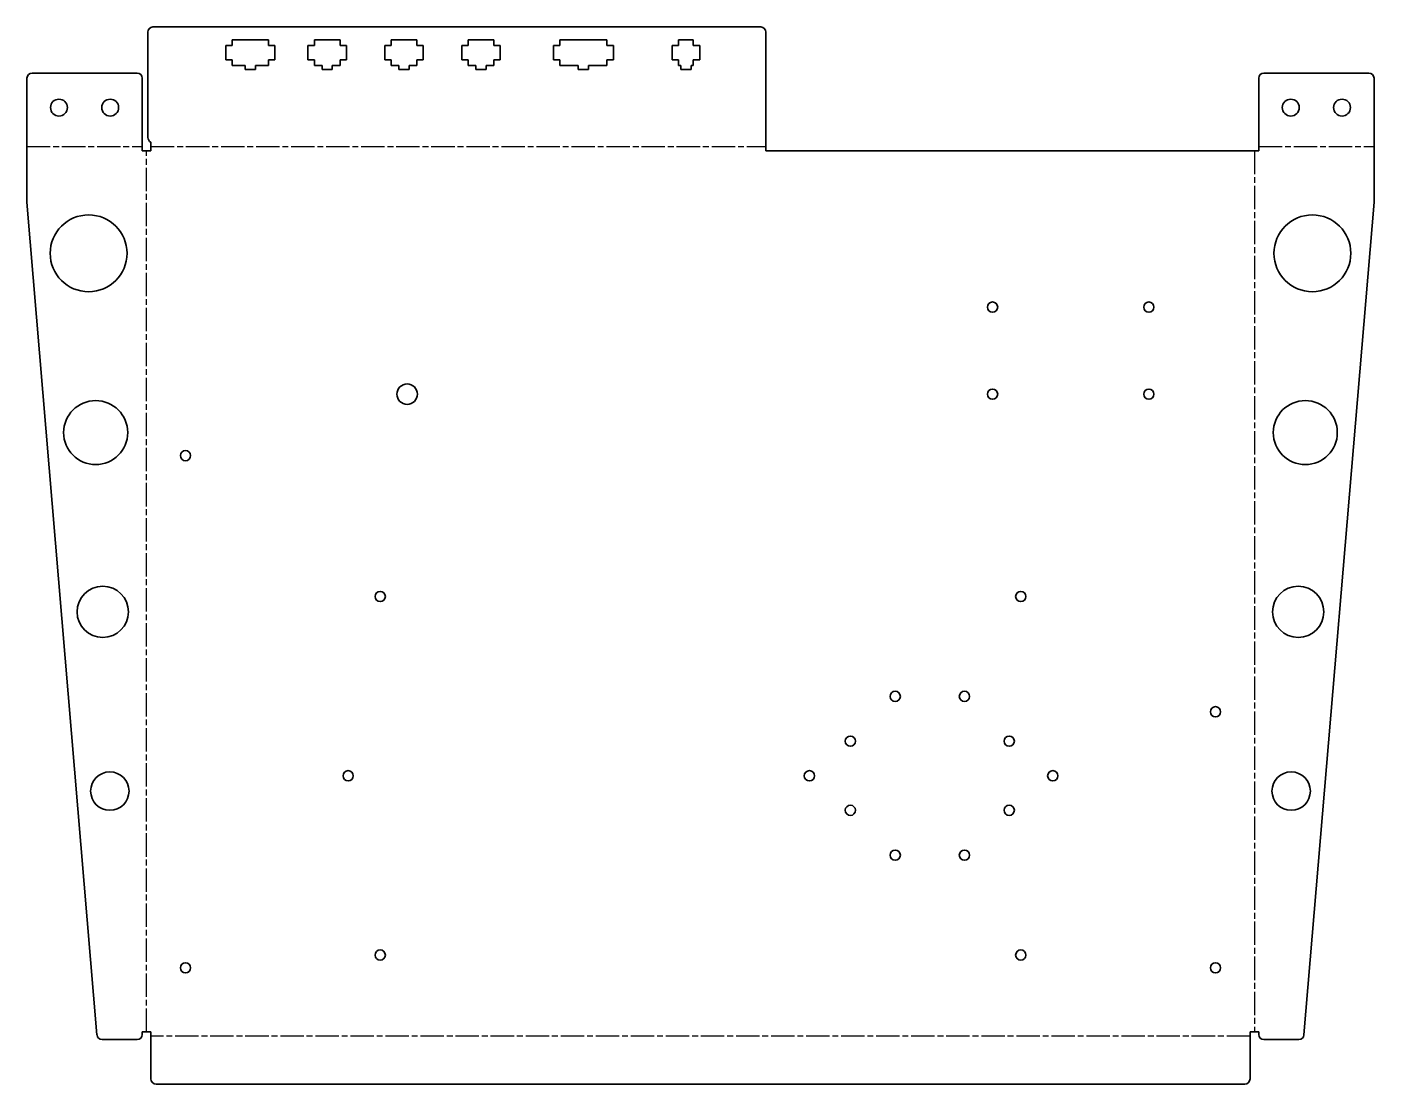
# Model space of a CAD drawing. Header units: inches. Extents: x 0 to 526, y 0 to 413.
import ezdxf

# ---------------------------------------------------------------- set-up
doc = ezdxf.new("R2010")
doc.units = ezdxf.units.IN
doc.header["$MEASUREMENT"] = 0
doc.linetypes.add('Chain', pattern=[13.68, 9.12, -1.14, 2.28, -1.14])
doc.layers.add('Bend Centerline (ANSI)', color=7, linetype='Chain', lineweight=25)
doc.layers.add('Visible (ANSI)', color=7, linetype='Continuous', lineweight=35)

# ---------------------------------------------------------------- blocks, each defined once
blk = doc.blocks.new('BCR-V006-BCR001_Sheet_2_BCR-V006-BCR001')
at = {"layer": 'Bend Centerline (ANSI)'}
for p, q in [((-262.89, 159.7), (-217.89, 159.7)), ((-216.2, -186), (-216.2, 158)), ((-214.5, 159.7), (25.5, 159.7)), ((216.2, 158), (216.2, -186)), ((217.89, 159.7), (262.89, 159.7)), ((214.5, -187.7), (-214.5, -187.7))]:
    blk.add_line(p, q, dxfattribs=at)
at = {"layer": 'Visible (ANSI)'}
for p, q in [((-213.7, 206.39), (23.5, 206.39)), ((-215.7, 163.23), (-215.7, 204.39)), ((-182.8, 201.39), (-168.6, 201.39)), ((-182.8, 199.19), (-182.8, 201.39)), ((-168.6, 201.39), (-168.6, 199.19)), ((-150.7, 201.39), (-140.7, 201.39)), ((-150.7, 199.19), (-150.7, 201.39)), ((-140.7, 201.39), (-140.7, 199.19)), ((-120.7, 201.39), (-110.7, 201.39)), ((-120.7, 199.19), (-120.7, 201.39)), ((-110.7, 201.39), (-110.7, 199.19)), ((-90.7, 201.39), (-80.7, 201.39)), ((-90.7, 199.19), (-90.7, 201.39)), ((-80.7, 201.39), (-80.7, 199.19)), ((-54.9, 201.39), (-36.5, 201.39)), ((-54.9, 199.19), (-54.9, 201.39)), ((-36.5, 201.39), (-36.5, 199.19)), ((-8.6, 199.19), (-8.6, 201.39)), ((-8.6, 201.39), (-2.8, 201.39)), ((-2.8, 201.39), (-2.8, 199.19)), ((25.5, 158), (25.5, 204.39)), ((-185.3, 199.19), (-182.8, 199.19)), ((-185.3, 193.59), (-185.3, 199.19)), ((-168.6, 199.19), (-166.1, 199.19)), ((-166.1, 199.19), (-166.1, 193.59)), ((-153.2, 199.19), (-150.7, 199.19)), ((-153.2, 193.59), (-153.2, 199.19)), ((-140.7, 199.19), (-138.2, 199.19)), ((-138.2, 199.19), (-138.2, 193.59)), ((-123.2, 199.19), (-120.7, 199.19)), ((-123.2, 193.59), (-123.2, 199.19)), ((-110.7, 199.19), (-108.2, 199.19)), ((-108.2, 199.19), (-108.2, 193.59)), ((-93.2, 199.19), (-90.7, 199.19)), ((-93.2, 193.59), (-93.2, 199.19)), ((-80.7, 199.19), (-78.2, 199.19)), ((-78.2, 199.19), (-78.2, 193.59)), ((-57.4, 199.19), (-54.9, 199.19)), ((-57.4, 193.59), (-57.4, 199.19)), ((-36.5, 199.19), (-34, 199.19)), ((-34, 199.19), (-34, 193.59)), ((-11.1, 199.19), (-8.6, 199.19)), ((-11.1, 193.59), (-11.1, 199.19)), ((-2.8, 199.19), (-0.3, 199.19)), ((-0.3, 199.19), (-0.3, 193.59)), ((-182.8, 193.59), (-185.3, 193.59)), ((-182.8, 191.39), (-182.8, 193.59)), ((-177.7, 191.39), (-182.8, 191.39)), ((-177.7, 189.79), (-177.7, 191.39)), ((-173.7, 189.79), (-177.7, 189.79)), ((-173.7, 191.39), (-173.7, 189.79)), ((-168.6, 191.39), (-173.7, 191.39)), ((-166.1, 193.59), (-168.6, 193.59)), ((-168.6, 193.59), (-168.6, 191.39)), ((-150.7, 193.59), (-153.2, 193.59)), ((-150.7, 191.39), (-150.7, 193.59)), ((-147.7, 191.39), (-150.7, 191.39)), ((-147.7, 189.79), (-147.7, 191.39)), ((-143.7, 189.79), (-147.7, 189.79)), ((-143.7, 191.39), (-143.7, 189.79)), ((-140.7, 191.39), (-143.7, 191.39)), ((-138.2, 193.59), (-140.7, 193.59)), ((-140.7, 193.59), (-140.7, 191.39)), ((-120.7, 193.59), (-123.2, 193.59)), ((-120.7, 191.39), (-120.7, 193.59)), ((-117.7, 191.39), (-120.7, 191.39)), ((-117.7, 189.79), (-117.7, 191.39)), ((-113.7, 189.79), (-117.7, 189.79)), ((-113.7, 191.39), (-113.7, 189.79)), ((-110.7, 191.39), (-113.7, 191.39)), ((-108.2, 193.59), (-110.7, 193.59)), ((-110.7, 193.59), (-110.7, 191.39)), ((-90.7, 193.59), (-93.2, 193.59)), ((-90.7, 191.39), (-90.7, 193.59)), ((-87.7, 191.39), (-90.7, 191.39)), ((-87.7, 189.79), (-87.7, 191.39)), ((-83.7, 189.79), (-87.7, 189.79)), ((-83.7, 191.39), (-83.7, 189.79)), ((-80.7, 191.39), (-83.7, 191.39)), ((-78.2, 193.59), (-80.7, 193.59)), ((-80.7, 193.59), (-80.7, 191.39)), ((-54.9, 193.59), (-57.4, 193.59)), ((-54.9, 191.39), (-54.9, 193.59)), ((-47.7, 191.39), (-54.9, 191.39)), ((-47.7, 189.79), (-47.7, 191.39)), ((-43.7, 189.79), (-47.7, 189.79)), ((-43.7, 191.39), (-43.7, 189.79)), ((-36.5, 191.39), (-43.7, 191.39)), ((-34, 193.59), (-36.5, 193.59)), ((-36.5, 193.59), (-36.5, 191.39)), ((-8.6, 193.59), (-11.1, 193.59)), ((-8.6, 191.39), (-8.6, 193.59)), ((-7.7, 191.39), (-8.6, 191.39)), ((-7.7, 189.79), (-7.7, 191.39)), ((-3.7, 189.79), (-7.7, 189.79)), ((-3.7, 191.39), (-3.7, 189.79)), ((-2.8, 191.39), (-3.7, 191.39)), ((-0.3, 193.59), (-2.8, 193.59)), ((-2.8, 193.59), (-2.8, 191.39)), ((-262.89, 186.39), (-262.89, 138)), ((-260.89, 188.39), (-219.89, 188.39)), ((-217.89, 186.39), (-217.89, 158)), ((217.89, 158), (217.89, 186.39)), ((219.89, 188.39), (260.89, 188.39)), ((262.89, 138), (262.89, 186.39)), ((-214.5, 158), (-217.89, 158)), ((-214.5, 161.39), (-214.5, 158)), ((217.89, 158), (25.5, 158)), ((-262.89, 138), (-235.55, -187.17)), ((235.55, -187.17), (262.89, 138)), ((-233.55, -189), (-219.89, -189)), ((-217.89, -186), (-214.5, -186)), ((-217.89, -187), (-217.89, -186)), ((-214.5, -204.39), (-214.5, -186)), ((214.5, -186), (217.89, -186)), ((214.5, -204.39), (214.5, -186)), ((217.89, -186), (217.89, -187)), ((233.55, -189), (219.89, -189)), ((-212.5, -206.39), (212.5, -206.39))]:
    blk.add_line(p, q, dxfattribs=at)
for centre, radius in [((-250.39, 174.89), 3.3), ((-230.39, 174.89), 3.3), ((230.39, 174.89), 3.3), ((250.39, 174.89), 3.3), ((-238.82, 118), 15), ((238.82, 118), 15), ((114, 97), 2), ((175, 97), 2), ((-114.5, 63), 4), ((114, 63), 2), ((175, 63), 2), ((-236.06, 48), 12.5), ((236.06, 48), 12.5), ((-201, 39), 2), ((-233.3, -22), 10), ((-125, -16), 2), ((125, -16), 2), ((233.3, -22), 10), ((76, -55), 2), ((103, -55), 2), ((201, -61), 2), ((58.5, -72.5), 2), ((120.5, -72.5), 2), ((-137.5, -86), 2), ((42.5, -86), 2), ((137.5, -86), 2), ((-230.54, -92), 7.5), ((230.54, -92), 7.5), ((58.5, -99.5), 2), ((120.5, -99.5), 2), ((76, -117), 2), ((103, -117), 2), ((-125, -156), 2), ((125, -156), 2), ((-201, -161), 2), ((201, -161), 2)]:
    blk.add_circle(centre, radius, dxfattribs=at)
at = {"layer": 'Visible (ANSI)', "extrusion": (0, 0, -1)}
for centre, start, end in [((213.7, 204.39), 0, 90), ((-23.5, 204.39), 90, 180), ((260.89, 186.39), 360, 90), ((219.89, 186.39), 90, 180), ((-219.89, 186.39), 0, 90), ((-260.89, 186.39), 90, 180), ((213.7, 163.23), 293.5782, 360), ((233.55, -187), 270, 355.1929), ((219.89, -187), 180, 270), ((-219.89, -187), 270, 360), ((-233.55, -187), 184.8071, 270), ((212.5, -204.39), 270, 360), ((-212.5, -204.39), 180, 270)]:
    blk.add_arc(centre, 2, start, end, dxfattribs=at)

msp = doc.modelspace()

# ---------------------------------------------------------------- block references
msp.add_blockref('BCR-V006-BCR001_Sheet_2_BCR-V006-BCR001', (262.89, 206.39))

doc.saveas('drawing.dxf')
